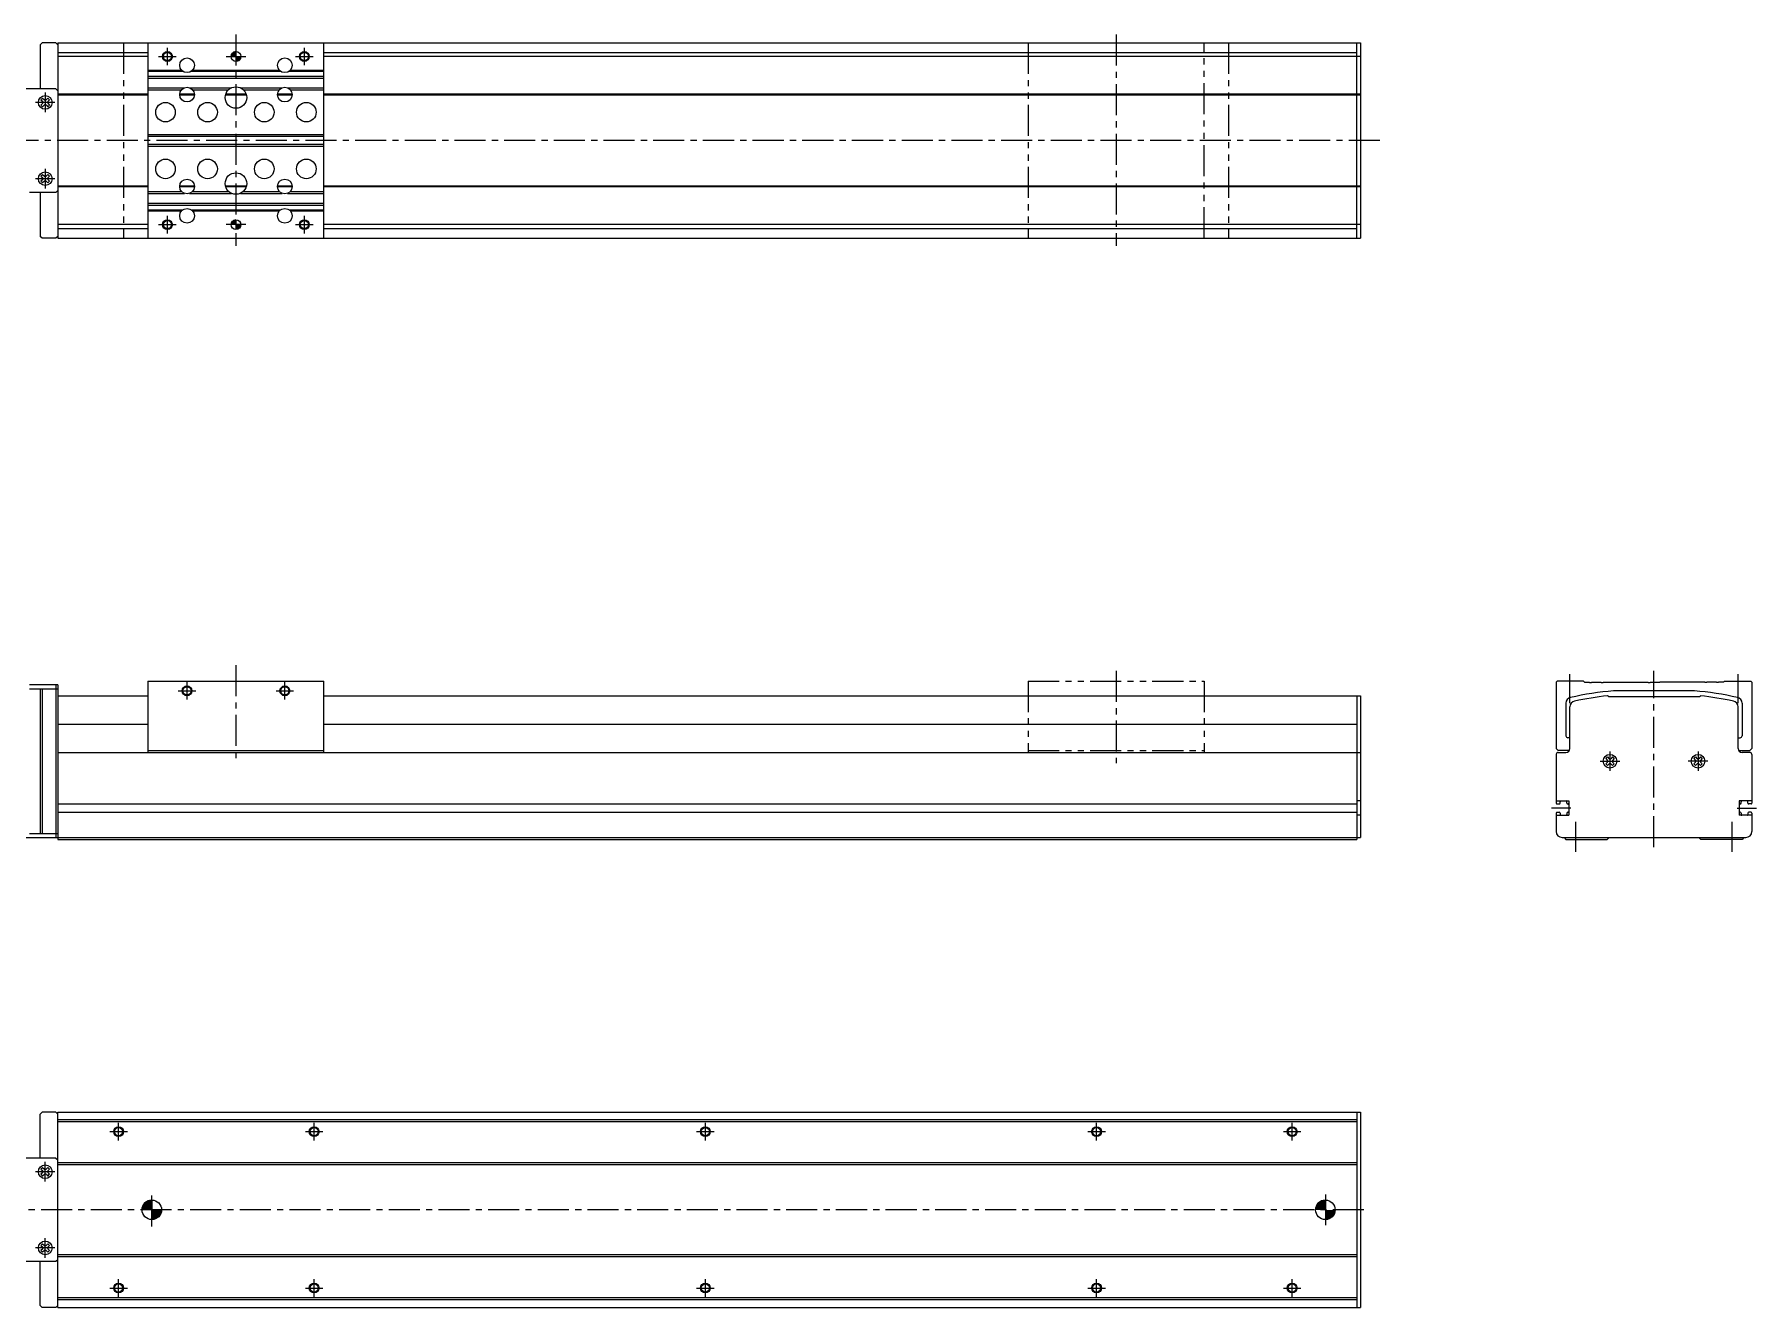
# Model space of a CAD drawing. Extents: x 0 to 1380, y -8 to 734.
# Drawn here: x 500 to 1380, y 39 to 691 of the extents above; entities that cross this region are included whole.
import ezdxf

# ---------------------------------------------------------------- set-up
doc = ezdxf.new("R2010")
doc.units = 0
doc.header["$LTSCALE"] = 0.5
doc.linetypes.add('CENTER', pattern=[50.8, 31.75, -6.35, 6.35, -6.35])
doc.linetypes.add('PHANTOM', pattern=[63.5, 31.75, -6.35, 6.35, -6.35, 6.35, -6.35])
for name, color, linetype in [('MSM_CENTER', 1, 'CENTER'), ('MSM_CONTINUOUS', 7, 'CONTINUOUS'), ('MSM_IMAGINARY', 6, 'PHANTOM'), ('MSM_NARROW', 5, 'CONTINUOUS')]:
    doc.layers.add(name, color=color, linetype=linetype)

# ---------------------------------------------------------------- blocks, each defined once
blk = doc.blocks.new('*U5')
at = {"layer": 'MSM_CONTINUOUS', "linetype": 'CONTINUOUS'}
for p, q in [((600.72, 680.75), (600.39, 679.5)), ((601.64, 681.67), (600.72, 680.75)), ((602.89, 682), (601.64, 681.67)), ((602.89, 681.67), (602.89, 682)), ((602.89, 681.67), (602.89, 680.75)), ((602.89, 680.75), (602.89, 679.5)), ((602.89, 679.5), (602.89, 678.25)), ((602.89, 678.25), (602.89, 677.33)), ((605.05, 678.25), (604.14, 677.33)), ((605.39, 679.5), (605.05, 678.25)), ((604.14, 677.33), (602.89, 677)), ((602.89, 677), (602.89, 677.33))]:
    blk.add_line(p, q, dxfattribs=at)
for points in [[(600.72, 680.75), (600.39, 679.5), (602.89, 679.5)], [(601.64, 681.67), (600.72, 680.75), (602.89, 680.75)], [(602.89, 682), (601.64, 681.67), (602.89, 681.67)], [(602.89, 679.5), (602.89, 678.25), (605.05, 678.25)], [(602.89, 678.25), (602.89, 677.33), (604.14, 677.33)]]:
    blk.add_solid(points, dxfattribs=at)
at = {"layer": 'MSM_CONTINUOUS', "linetype": 'CONTINUOUS', "extrusion": (0, 0, -1)}
for points in [[(-600.72, 680.75), (-602.89, 680.75), (-602.89, 679.5)], [(-601.64, 681.67), (-602.89, 681.67), (-602.89, 680.75)], [(-602.89, 679.5), (-605.39, 679.5), (-605.05, 678.25)], [(-602.89, 678.25), (-605.05, 678.25), (-604.14, 677.33)], [(-602.89, 677.33), (-604.14, 677.33), (-602.89, 677)]]:
    blk.add_solid(points, dxfattribs=at)
blk = doc.blocks.new('*U6')
at = {"layer": 'MSM_CONTINUOUS', "linetype": 'CONTINUOUS'}
for p, q in [((600.72, 594.75), (600.39, 593.5)), ((601.64, 595.67), (600.72, 594.75)), ((602.89, 596), (601.64, 595.67)), ((602.89, 595.67), (602.89, 596)), ((602.89, 595.67), (602.89, 594.75)), ((602.89, 594.75), (602.89, 593.5)), ((602.89, 593.5), (602.89, 592.25)), ((602.89, 592.25), (602.89, 591.33)), ((604.14, 591.33), (602.89, 591)), ((602.89, 591), (602.89, 591.33)), ((605.05, 592.25), (604.14, 591.33)), ((605.39, 593.5), (605.05, 592.25))]:
    blk.add_line(p, q, dxfattribs=at)
for points in [[(600.72, 594.75), (600.39, 593.5), (602.89, 593.5)], [(601.64, 595.67), (600.72, 594.75), (602.89, 594.75)], [(602.89, 596), (601.64, 595.67), (602.89, 595.67)], [(602.89, 593.5), (602.89, 592.25), (605.05, 592.25)], [(602.89, 592.25), (602.89, 591.33), (604.14, 591.33)]]:
    blk.add_solid(points, dxfattribs=at)
at = {"layer": 'MSM_CONTINUOUS', "linetype": 'CONTINUOUS', "extrusion": (0, 0, -1)}
for points in [[(-600.72, 594.75), (-602.89, 594.75), (-602.89, 593.5)], [(-601.64, 595.67), (-602.89, 595.67), (-602.89, 594.75)], [(-602.89, 593.5), (-605.39, 593.5), (-605.05, 592.25)], [(-602.89, 592.25), (-605.05, 592.25), (-604.14, 591.33)], [(-602.89, 591.33), (-604.14, 591.33), (-602.89, 591)]]:
    blk.add_solid(points, dxfattribs=at)
blk = doc.blocks.new('*U7')
at = {"layer": 'MSM_CONTINUOUS', "linetype": 'CONTINUOUS'}
for p, q in [((555.27, 91.41), (554.89, 89.5)), ((556.35, 93.04), (555.27, 91.41)), ((557.97, 94.12), (556.35, 93.04)), ((559.89, 94.5), (557.97, 94.12)), ((559.89, 94.12), (559.89, 94.5)), ((559.89, 94.12), (559.89, 93.04)), ((559.89, 93.04), (559.89, 91.41)), ((559.89, 91.41), (559.89, 89.5)), ((559.89, 89.5), (559.89, 87.59)), ((564.89, 89.5), (564.51, 87.59)), ((559.89, 87.59), (559.89, 85.96)), ((559.89, 85.96), (559.89, 84.88)), ((561.8, 84.88), (559.89, 84.5)), ((559.89, 84.5), (559.89, 84.88)), ((563.42, 85.96), (561.8, 84.88)), ((564.51, 87.59), (563.42, 85.96))]:
    blk.add_line(p, q, dxfattribs=at)
for points in [[(555.27, 91.41), (554.89, 89.5), (559.89, 89.5)], [(556.35, 93.04), (555.27, 91.41), (559.89, 91.41)], [(557.97, 94.12), (556.35, 93.04), (559.89, 93.04)], [(559.89, 94.5), (557.97, 94.12), (559.89, 94.12)], [(559.89, 89.5), (559.89, 87.59), (564.51, 87.59)], [(559.89, 87.59), (559.89, 85.96), (563.42, 85.96)], [(559.89, 85.96), (559.89, 84.88), (561.8, 84.88)]]:
    blk.add_solid(points, dxfattribs=at)
at = {"layer": 'MSM_CONTINUOUS', "linetype": 'CONTINUOUS', "extrusion": (0, 0, -1)}
for points in [[(-555.27, 91.41), (-559.89, 91.41), (-559.89, 89.5)], [(-556.35, 93.04), (-559.89, 93.04), (-559.89, 91.41)], [(-557.97, 94.12), (-559.89, 94.12), (-559.89, 93.04)], [(-559.89, 89.5), (-564.89, 89.5), (-564.51, 87.59)], [(-559.89, 87.59), (-564.51, 87.59), (-563.42, 85.96)], [(-559.89, 85.96), (-563.42, 85.96), (-561.8, 84.88)], [(-559.89, 84.88), (-561.8, 84.88), (-559.89, 84.5)]]:
    blk.add_solid(points, dxfattribs=at)
blk = doc.blocks.new('*U8')
at = {"layer": 'MSM_CONTINUOUS', "linetype": 'CONTINUOUS'}
for p, q in [((1155.27, 91.41), (1154.89, 89.5)), ((1156.35, 93.04), (1155.27, 91.41)), ((1157.97, 94.12), (1156.35, 93.04)), ((1159.89, 94.5), (1157.97, 94.12)), ((1159.89, 94.12), (1159.89, 94.5)), ((1159.89, 94.12), (1159.89, 93.04)), ((1159.89, 93.04), (1159.89, 91.41)), ((1159.89, 91.41), (1159.89, 89.5)), ((1159.89, 89.5), (1159.89, 87.59)), ((1164.89, 89.5), (1164.51, 87.59)), ((1159.89, 87.59), (1159.89, 85.96)), ((1159.89, 85.96), (1159.89, 84.88)), ((1161.8, 84.88), (1159.89, 84.5)), ((1159.89, 84.5), (1159.89, 84.88)), ((1163.42, 85.96), (1161.8, 84.88)), ((1164.51, 87.59), (1163.42, 85.96))]:
    blk.add_line(p, q, dxfattribs=at)
for points in [[(1155.27, 91.41), (1154.89, 89.5), (1159.89, 89.5)], [(1156.35, 93.04), (1155.27, 91.41), (1159.89, 91.41)], [(1157.97, 94.12), (1156.35, 93.04), (1159.89, 93.04)], [(1159.89, 94.5), (1157.97, 94.12), (1159.89, 94.12)], [(1159.89, 89.5), (1159.89, 87.59), (1164.51, 87.59)], [(1159.89, 87.59), (1159.89, 85.96), (1163.42, 85.96)], [(1159.89, 85.96), (1159.89, 84.88), (1161.8, 84.88)]]:
    blk.add_solid(points, dxfattribs=at)
at = {"layer": 'MSM_CONTINUOUS', "linetype": 'CONTINUOUS', "extrusion": (0, 0, -1)}
for points in [[(-1155.27, 91.41), (-1159.89, 91.41), (-1159.89, 89.5)], [(-1156.35, 93.04), (-1159.89, 93.04), (-1159.89, 91.41)], [(-1157.97, 94.12), (-1159.89, 94.12), (-1159.89, 93.04)], [(-1159.89, 89.5), (-1164.89, 89.5), (-1164.51, 87.59)], [(-1159.89, 87.59), (-1164.51, 87.59), (-1163.42, 85.96)], [(-1159.89, 85.96), (-1163.42, 85.96), (-1161.8, 84.88)], [(-1159.89, 84.88), (-1161.8, 84.88), (-1159.89, 84.5)]]:
    blk.add_solid(points, dxfattribs=at)

msp = doc.modelspace()

# ---------------------------------------------------------------- linework, layer by layer
at = {"layer": 'MSM_CENTER'}
for p, q in [((602.89, 690.79), (602.89, 582.59)), ((1052.89, 690.79), (1052.89, 582.59)), ((563.39, 679.5), (572.39, 679.5)), ((567.89, 675), (567.89, 684)), ((597.85, 679.5), (607.93, 679.5)), ((633.39, 679.5), (642.39, 679.5)), ((637.89, 675), (637.89, 684)), ((505.39, 661), (505.39, 651)), ((510.39, 656), (500.39, 656)), ((1187.74, 636.5), (414.3, 636.5)), ((510.39, 617), (500.39, 617)), ((505.39, 622), (505.39, 612)), ((563.39, 593.5), (572.39, 593.5)), ((567.89, 589), (567.89, 598)), ((607.93, 593.5), (597.85, 593.5)), ((633.39, 593.5), (642.39, 593.5)), ((637.89, 589), (637.89, 598)), ((602.89, 368.15), (602.89, 318.54)), ((1052.89, 365.2), (1052.89, 318.05)), ((1284.89, 348.74), (1284.89, 363.49)), ((1327.89, 275.08), (1327.89, 365.19)), ((1370.89, 348.74), (1370.89, 363.49)), ((573.39, 355), (582.39, 355)), ((577.89, 350.5), (577.89, 359.5)), ((623.39, 355), (632.39, 355)), ((627.89, 350.5), (627.89, 359.5)), ((1300.39, 319), (1310.39, 319)), ((1305.39, 324), (1305.39, 314)), ((1355.39, 319), (1345.39, 319)), ((1350.39, 324), (1350.39, 314)), ((1285.3, 295), (1275.45, 295)), ((1370.47, 295), (1380.32, 295)), ((1287.89, 272.68), (1287.89, 288.07)), ((1367.89, 272.68), (1367.89, 288.07)), ((542.89, 125), (542.89, 134)), ((642.89, 125), (642.89, 134)), ((842.89, 125), (842.89, 134)), ((1042.89, 125), (1042.89, 134)), ((1142.89, 125), (1142.89, 134)), ((538.39, 129.5), (547.39, 129.5)), ((638.39, 129.5), (647.39, 129.5)), ((838.39, 129.5), (847.39, 129.5)), ((1038.39, 129.5), (1047.39, 129.5)), ((1138.39, 129.5), (1147.39, 129.5)), ((510.39, 109), (500.39, 109)), ((505.39, 104), (505.39, 114)), ((559.89, 80.94), (559.89, 98.06)), ((1159.89, 97.3), (1159.89, 81.7)), ((1179.54, 89.5), (414.05, 89.5)), ((505.39, 65), (505.39, 75)), ((510.39, 70), (500.39, 70)), ((542.89, 45), (542.89, 54)), ((642.89, 45), (642.89, 54)), ((842.89, 45), (842.89, 54)), ((1042.89, 45), (1042.89, 54)), ((1142.89, 45), (1142.89, 54)), ((538.39, 49.5), (547.39, 49.5)), ((638.39, 49.5), (647.39, 49.5)), ((838.39, 49.5), (847.39, 49.5)), ((1038.39, 49.5), (1047.39, 49.5)), ((1138.39, 49.5), (1147.39, 49.5))]:
    msp.add_line(p, q, dxfattribs=at)
at = {"layer": 'MSM_CONTINUOUS'}
for p, q in [((502.89, 685.5), (503.89, 686.5)), ((502.89, 685.5), (502.89, 663)), ((510.89, 686.5), (503.89, 686.5)), ((510.89, 686.5), (511.89, 685.5)), ((511.89, 686.5), (1177.89, 686.5)), ((511.89, 686.5), (511.89, 586.5)), ((511.89, 681.5), (557.89, 681.5)), ((557.89, 679.5), (511.89, 679.5)), ((557.89, 686.5), (557.89, 586.5)), ((647.89, 586.5), (647.89, 686.5)), ((647.89, 681.5), (1175.89, 681.5)), ((1177.89, 679.5), (647.89, 679.5)), ((1175.89, 586.5), (1175.89, 686.5)), ((1177.89, 686.5), (1177.89, 586.5)), ((557.89, 672.5), (575.09, 672.5)), ((557.89, 672), (575.64, 672)), ((557.89, 669.5), (647.89, 669.5)), ((580.14, 672), (625.64, 672)), ((580.68, 672.5), (625.09, 672.5)), ((630.14, 672), (647.89, 672)), ((630.68, 672.5), (647.89, 672.5)), ((510.89, 663), (418.89, 663)), ((510.89, 663), (511.89, 662)), ((557.89, 668.5), (647.89, 668.5)), ((557.89, 663.5), (576.54, 663.5)), ((557.89, 662.5), (575.09, 662.5)), ((579.23, 663.5), (600.59, 663.5)), ((580.68, 662.5), (599.11, 662.5)), ((605.18, 663.5), (626.54, 663.5)), ((606.66, 662.5), (625.09, 662.5)), ((629.23, 663.5), (647.89, 663.5)), ((630.68, 662.5), (647.89, 662.5)), ((503.19, 657.33), (504.06, 658.19)), ((503.19, 657.33), (504.1, 656.42)), ((504.1, 655.58), (503.19, 654.67)), ((503.19, 654.67), (504.06, 653.81)), ((504.06, 658.19), (504.97, 657.28)), ((504.97, 654.72), (504.06, 653.81)), ((506.72, 658.19), (505.81, 657.28)), ((505.81, 654.72), (506.72, 653.81)), ((507.58, 657.33), (506.67, 656.42)), ((506.67, 655.58), (507.58, 654.67)), ((506.72, 658.19), (507.58, 657.33)), ((506.72, 653.81), (507.58, 654.67)), ((557.89, 660.2), (511.89, 660.2)), ((557.89, 659.8), (511.89, 659.8)), ((581.63, 660.2), (574.14, 660.2)), ((581.63, 659.8), (574.14, 659.8)), ((608.23, 659.8), (597.54, 659.8)), ((608.12, 660.2), (597.66, 660.2)), ((631.63, 660.2), (624.14, 660.2)), ((631.63, 659.8), (624.14, 659.8)), ((1177.89, 660.2), (647.89, 660.2)), ((1177.89, 659.8), (647.89, 659.8)), ((647.89, 639.5), (557.89, 639.5)), ((647.89, 638.5), (557.89, 638.5)), ((647.89, 634.5), (557.89, 634.5)), ((647.89, 633.5), (557.89, 633.5)), ((503.19, 618.33), (504.06, 619.19)), ((503.19, 618.33), (504.1, 617.42)), ((504.1, 616.58), (503.19, 615.67)), ((504.06, 619.19), (504.97, 618.28)), ((506.72, 619.19), (505.81, 618.28)), ((507.58, 618.33), (506.67, 617.42)), ((506.67, 616.58), (507.58, 615.67)), ((506.72, 619.19), (507.58, 618.33)), ((510.89, 610), (497.39, 610)), ((502.89, 610), (502.89, 587.5)), ((503.19, 615.67), (504.06, 614.81)), ((504.97, 615.72), (504.06, 614.81)), ((505.81, 615.72), (506.72, 614.81)), ((506.72, 614.81), (507.58, 615.67)), ((510.89, 610), (511.89, 611)), ((557.89, 613.2), (511.89, 613.2)), ((557.89, 612.8), (511.89, 612.8)), ((557.89, 610.5), (575.09, 610.5)), ((557.89, 609.5), (576.54, 609.5)), ((581.63, 613.2), (574.14, 613.2)), ((581.63, 612.8), (574.14, 612.8)), ((579.23, 609.5), (600.59, 609.5)), ((580.68, 610.5), (599.11, 610.5)), ((608.23, 613.2), (597.54, 613.2)), ((608.12, 612.8), (597.66, 612.8)), ((605.18, 609.5), (626.54, 609.5)), ((606.66, 610.5), (625.09, 610.5)), ((631.63, 613.2), (624.14, 613.2)), ((631.63, 612.8), (624.14, 612.8)), ((629.23, 609.5), (647.89, 609.5)), ((630.68, 610.5), (647.89, 610.5)), ((1177.89, 613.2), (647.89, 613.2)), ((1177.89, 612.8), (647.89, 612.8)), ((557.89, 604.5), (647.89, 604.5)), ((557.89, 603.5), (647.89, 603.5)), ((557.89, 601), (575.64, 601)), ((557.89, 600.5), (575.09, 600.5)), ((580.14, 601), (625.64, 601)), ((580.68, 600.5), (625.09, 600.5)), ((630.14, 601), (647.89, 601)), ((630.68, 600.5), (647.89, 600.5)), ((557.89, 593.5), (511.89, 593.5)), ((511.89, 591.5), (557.89, 591.5)), ((1177.89, 593.5), (647.89, 593.5)), ((647.89, 591.5), (1175.89, 591.5)), ((503.89, 586.5), (502.89, 587.5)), ((510.89, 586.5), (503.89, 586.5)), ((511.89, 587.5), (510.89, 586.5)), ((511.89, 586.5), (1177.89, 586.5)), ((511.89, 358), (497.39, 358)), ((497.39, 356), (511.89, 356)), ((502.89, 356), (502.89, 282)), ((503.89, 356), (503.89, 282)), ((510.89, 358), (510.89, 280)), ((511.89, 358), (511.89, 279)), ((511.89, 352.5), (557.89, 352.5)), ((557.89, 360), (557.89, 323.5)), ((557.89, 360), (647.89, 360)), ((647.89, 323.5), (647.89, 360)), ((647.89, 352.5), (1177.89, 352.5)), ((1175.89, 352.5), (1175.89, 279)), ((1177.89, 352.5), (1177.89, 280)), ((1277.89, 359.5), (1278.39, 360)), ((1277.89, 359.5), (1277.89, 325.5)), ((1291.89, 360), (1278.39, 360)), ((1291.89, 360), (1292.39, 359.5)), ((1292.39, 359.5), (1294.89, 359.5)), ((1294.89, 359.5), (1294.89, 359.2)), ((1294.89, 359.2), (1295.89, 359.2)), ((1295.89, 359.5), (1300.89, 359.5)), ((1295.89, 359.5), (1295.89, 359.2)), ((1300.89, 359.5), (1300.89, 359.2)), ((1300.89, 359.2), (1301.89, 359.2)), ((1301.89, 359.5), (1324.89, 359.5)), ((1301.89, 359.5), (1301.89, 359.2)), ((1304.58, 352.1), (1304.18, 352.5)), ((1348.52, 355), (1307.25, 355)), ((1324.89, 359.5), (1324.89, 359.2)), ((1324.89, 359.2), (1325.89, 359.2)), ((1325.89, 359.5), (1325.89, 359.2)), ((1325.89, 359.5), (1329.89, 359.5)), ((1329.89, 359.5), (1329.89, 359.2)), ((1330.89, 359.2), (1329.89, 359.2)), ((1353.89, 359.5), (1330.89, 359.5)), ((1330.89, 359.5), (1330.89, 359.2)), ((1351.19, 352.1), (1351.59, 352.5)), ((1353.89, 359.5), (1353.89, 359.2)), ((1354.89, 359.2), (1353.89, 359.2)), ((1359.89, 359.5), (1354.89, 359.5)), ((1354.89, 359.5), (1354.89, 359.2)), ((1359.89, 359.5), (1359.89, 359.2)), ((1360.89, 359.2), (1359.89, 359.2)), ((1360.89, 359.5), (1360.89, 359.2)), ((1363.39, 359.5), (1360.89, 359.5)), ((1363.89, 360), (1363.39, 359.5)), ((1363.89, 360), (1377.39, 360)), ((1377.89, 359.5), (1377.39, 360)), ((1377.89, 359.5), (1377.89, 325.5)), ((1282.89, 348.67), (1282.89, 332)), ((1284.89, 325.5), (1284.89, 346.81)), ((1304.58, 352.1), (1351.19, 352.1)), ((1370.89, 325.5), (1370.89, 346.81)), ((1372.89, 348.67), (1372.89, 332)), ((511.89, 338), (557.89, 338)), ((647.89, 338), (1175.89, 338)), ((1284.89, 331), (1283.89, 331)), ((1370.89, 331), (1371.89, 331)), ((511.89, 323.5), (1177.89, 323.5)), ((557.89, 324.5), (647.89, 324.5)), ((1277.89, 325.5), (1278.89, 324.5)), ((1277.89, 322.5), (1277.89, 297.55)), ((1284.62, 324.5), (1278.89, 324.5)), ((1278.89, 323.5), (1282.89, 323.5)), ((1303.19, 320.33), (1304.06, 321.19)), ((1303.19, 320.33), (1304.1, 319.42)), ((1304.1, 318.58), (1303.19, 317.67)), ((1303.19, 317.67), (1304.06, 316.81)), ((1304.06, 321.19), (1304.97, 320.28)), ((1304.97, 317.72), (1304.06, 316.81)), ((1306.72, 321.19), (1305.81, 320.28)), ((1305.81, 317.72), (1306.72, 316.81)), ((1307.58, 320.33), (1306.67, 319.42)), ((1306.67, 318.58), (1307.58, 317.67)), ((1306.72, 321.19), (1307.58, 320.33)), ((1306.72, 316.81), (1307.58, 317.67)), ((1349.06, 321.19), (1348.19, 320.33)), ((1348.19, 320.33), (1349.1, 319.42)), ((1349.1, 318.58), (1348.19, 317.67)), ((1349.06, 316.81), (1348.19, 317.67)), ((1349.06, 321.19), (1349.97, 320.28)), ((1349.97, 317.72), (1349.06, 316.81)), ((1351.72, 321.19), (1350.81, 320.28)), ((1350.81, 317.72), (1351.72, 316.81)), ((1352.58, 320.33), (1351.67, 319.42)), ((1351.67, 318.58), (1352.58, 317.67)), ((1352.58, 320.33), (1351.72, 321.19)), ((1352.58, 317.67), (1351.72, 316.81)), ((1371.15, 324.5), (1376.89, 324.5)), ((1376.89, 323.5), (1372.89, 323.5)), ((1377.89, 325.5), (1376.89, 324.5)), ((1377.89, 322.5), (1377.89, 297.55)), ((511.89, 297.15), (1175.89, 297.15)), ((511.89, 292.85), (1175.89, 292.85)), ((1177.89, 298.65), (1175.89, 298.65)), ((1177.89, 291.35), (1175.89, 291.35)), ((1277.89, 298.65), (1284.39, 298.65)), ((1277.89, 292.45), (1277.89, 283)), ((1277.89, 291.35), (1284.39, 291.35)), ((1278.29, 297.15), (1279.49, 297.15)), ((1278.29, 292.85), (1279.49, 292.85)), ((1279.89, 297.55), (1279.89, 298.25)), ((1279.89, 292.45), (1279.89, 291.75)), ((1283.39, 297.55), (1283.39, 298.25)), ((1283.39, 292.45), (1283.39, 291.75)), ((1283.79, 297.15), (1283.99, 297.15)), ((1283.79, 292.85), (1283.99, 292.85)), ((1284.39, 298.65), (1284.39, 291.35)), ((1371.39, 298.65), (1371.39, 291.35)), ((1377.89, 298.65), (1371.39, 298.65)), ((1377.89, 291.35), (1371.39, 291.35)), ((1371.99, 297.15), (1371.79, 297.15)), ((1371.99, 292.85), (1371.79, 292.85)), ((1372.39, 297.55), (1372.39, 298.25)), ((1372.39, 292.45), (1372.39, 291.75)), ((1375.89, 297.55), (1375.89, 298.25)), ((1375.89, 292.45), (1375.89, 291.75)), ((1377.49, 297.15), (1376.29, 297.15)), ((1377.49, 292.85), (1376.29, 292.85)), ((1377.89, 292.45), (1377.89, 283)), ((497.39, 282), (511.89, 282)), ((417.89, 280), (1177.89, 280)), ((511.89, 279), (1175.89, 279)), ((1280.89, 280), (1374.89, 280)), ((1281.89, 280), (1282.89, 279)), ((1282.89, 279), (1303.89, 279)), ((1303.89, 279), (1304.89, 280)), ((1351.89, 279), (1350.89, 280)), ((1372.89, 279), (1351.89, 279)), ((1373.89, 280), (1372.89, 279)), ((503.89, 139.5), (502.89, 138.5)), ((502.89, 116), (502.89, 138.5)), ((510.89, 139.5), (503.89, 139.5)), ((510.89, 139.5), (511.89, 138.5)), ((511.89, 139.5), (1177.89, 139.5)), ((511.89, 39.5), (511.89, 139.5)), ((1175.89, 135.5), (511.89, 135.5)), ((1175.89, 134.5), (511.89, 134.5)), ((1175.89, 139.5), (1175.89, 39.5)), ((1177.89, 139.5), (1177.89, 39.5)), ((510.89, 116), (418.89, 116)), ((510.89, 116), (511.89, 115)), ((503.19, 110.33), (504.06, 111.19)), ((503.19, 110.33), (504.1, 109.42)), ((504.1, 108.58), (503.19, 107.67)), ((503.19, 107.67), (504.06, 106.81)), ((504.06, 111.19), (504.97, 110.28)), ((504.97, 107.72), (504.06, 106.81)), ((506.72, 111.19), (505.81, 110.28)), ((505.81, 107.72), (506.72, 106.81)), ((507.58, 110.33), (506.67, 109.42)), ((506.67, 108.58), (507.58, 107.67)), ((506.72, 111.19), (507.58, 110.33)), ((506.72, 106.81), (507.58, 107.67)), ((1175.89, 113.5), (511.89, 113.5)), ((1175.89, 112.5), (511.89, 112.5)), ((503.19, 71.33), (504.06, 72.19)), ((503.19, 71.33), (504.1, 70.42)), ((504.06, 72.19), (504.97, 71.28)), ((506.72, 72.19), (505.81, 71.28)), ((507.58, 71.33), (506.67, 70.42)), ((506.72, 72.19), (507.58, 71.33)), ((510.89, 63), (418.89, 63)), ((502.89, 40.5), (502.89, 63)), ((504.1, 69.58), (503.19, 68.67)), ((503.19, 68.67), (504.06, 67.81)), ((504.97, 68.72), (504.06, 67.81)), ((505.81, 68.72), (506.72, 67.81)), ((506.67, 69.58), (507.58, 68.67)), ((506.72, 67.81), (507.58, 68.67)), ((511.89, 64), (510.89, 63)), ((1175.89, 66.5), (511.89, 66.5)), ((1175.89, 65.5), (511.89, 65.5)), ((1175.89, 44.5), (511.89, 44.5)), ((503.89, 39.5), (502.89, 40.5)), ((510.89, 39.5), (503.89, 39.5)), ((510.89, 39.5), (511.89, 40.5)), ((1175.89, 43.5), (511.89, 43.5)), ((511.89, 39.5), (1177.89, 39.5))]:
    msp.add_line(p, q, dxfattribs=at)
for centre, radius in [((567.89, 679.5), 2.07), ((577.89, 675), 3.75), ((602.89, 679.5), 2.5), ((627.89, 675), 3.75), ((637.89, 679.5), 2.07), ((577.89, 660), 3.75), ((602.89, 658.5), 5.5), ((627.89, 660), 3.75), ((505.39, 656), 3.5), ((566.89, 651), 5), ((588.39, 651), 5), ((617.39, 651), 5), ((638.89, 651), 5), ((566.89, 622), 5), ((588.39, 622), 5), ((617.39, 622), 5), ((638.89, 622), 5), ((505.39, 617), 3.5), ((577.89, 613), 3.75), ((602.89, 614.5), 5.5), ((627.89, 613), 3.75), ((577.89, 598), 3.75), ((627.89, 598), 3.75), ((567.89, 593.5), 2.07), ((602.89, 593.5), 2.5), ((637.89, 593.5), 2.07), ((577.89, 355), 2.07), ((627.89, 355), 2.07), ((1305.39, 319), 3.5), ((1350.39, 319), 3.5), ((542.89, 129.5), 2.07), ((642.89, 129.5), 2.07), ((842.89, 129.5), 2.07), ((1042.89, 129.5), 2.07), ((1142.89, 129.5), 2.07), ((505.39, 109), 3.5), ((559.89, 89.5), 5), ((1159.89, 89.5), 5), ((505.39, 70), 3.5), ((542.89, 49.5), 2.07), ((642.89, 49.5), 2.07), ((842.89, 49.5), 2.07), ((1042.89, 49.5), 2.07), ((1142.89, 49.5), 2.07)]:
    msp.add_circle(centre, radius, dxfattribs=at)
for centre, radius, start, end in [((503.68, 656), 0.593, 315.00875, 44.99932), ((505.39, 657.7), 0.593, 225.00885, 314.99484), ((505.39, 654.3), 0.593, 44.99625, 134.99555), ((507.09, 656), 0.593, 135.00096, 224.99535), ((503.68, 617), 0.593, 315.00875, 44.99932), ((505.39, 618.7), 0.593, 225.00885, 314.99484), ((507.09, 617), 0.593, 135.00096, 224.99535), ((505.39, 615.3), 0.593, 44.99625, 134.99555), ((1321.29, 191.1), 164.5, 94.89511, 102.66176), ((1327.89, 153.91), 200, 96.80633, 101.71513), ((1334.49, 191.1), 164.5, 77.33824, 85.10489), ((1327.89, 153.91), 200, 78.28487, 83.19367), ((1285.89, 348.67), 3, 102.66176, 180), ((1287.89, 346.81), 3, 101.71513, 180), ((1367.89, 346.81), 3, 0, 78.28487), ((1369.89, 348.67), 3, 0, 77.33824), ((1283.89, 332), 1, 180, 270), ((1371.89, 332), 1, 270, 0), ((1278.89, 322.5), 1, 90, 180), ((1282.89, 325.5), 2, 270, 0), ((1303.68, 319), 0.593, 315.00875, 44.99932), ((1305.39, 320.7), 0.593, 225.00885, 314.99484), ((1305.39, 317.3), 0.593, 44.99625, 134.99555), ((1307.09, 319), 0.593, 135.00096, 224.99535), ((1348.68, 319), 0.593, 315.00465, 44.99904), ((1350.39, 320.7), 0.593, 225.00516, 314.99115), ((1350.39, 317.3), 0.593, 45.00445, 135.00375), ((1352.09, 319), 0.593, 135.00068, 224.99125), ((1372.89, 325.5), 2, 180, 270), ((1376.89, 322.5), 1, 0, 90), ((1278.29, 297.55), 0.4, 180, 270), ((1278.29, 292.45), 0.4, 90, 180), ((1279.49, 297.55), 0.4, 270, 0), ((1279.49, 292.45), 0.4, 0, 90), ((1280.29, 298.25), 0.4, 90, 180), ((1280.29, 291.75), 0.4, 180, 270), ((1282.99, 298.25), 0.4, 0, 90), ((1282.99, 291.75), 0.4, 270, 0), ((1283.79, 297.55), 0.4, 180, 270), ((1283.79, 292.45), 0.4, 90, 180), ((1283.99, 296.75), 0.4, 0, 90), ((1283.99, 293.25), 0.4, 270, 0), ((1371.79, 296.75), 0.4, 90, 180), ((1371.79, 293.25), 0.4, 180, 270), ((1371.99, 297.55), 0.4, 270, 0), ((1371.99, 292.45), 0.4, 0, 90), ((1372.79, 298.25), 0.4, 90, 180), ((1372.79, 291.75), 0.4, 180, 270), ((1375.49, 298.25), 0.4, 0, 90), ((1375.49, 291.75), 0.4, 270, 0), ((1376.29, 297.55), 0.4, 180, 270), ((1376.29, 292.45), 0.4, 90, 180), ((1377.49, 297.55), 0.4, 270, 0), ((1377.49, 292.45), 0.4, 0, 90), ((1280.89, 283), 3, 180, 270), ((1374.89, 283), 3, 270, 0), ((503.68, 109), 0.593, 315.00875, 44.99932), ((505.39, 110.7), 0.593, 225.00885, 314.99484), ((505.39, 107.3), 0.593, 44.99625, 134.99555), ((507.09, 109), 0.593, 135.00096, 224.99535), ((505.39, 71.7), 0.593, 225.00885, 314.99484), ((503.68, 70), 0.593, 315.00875, 44.99932), ((505.39, 68.3), 0.593, 44.99625, 134.99555), ((507.09, 70), 0.593, 135.00096, 224.99535)]:
    msp.add_arc(centre, radius, start, end, dxfattribs=at)
at = {"layer": 'MSM_IMAGINARY'}
for p, q in [((545.39, 686.5), (545.39, 586.5)), ((1007.89, 686.5), (1007.89, 586.5)), ((1097.89, 586.5), (1097.89, 686.5)), ((1110.39, 686.5), (1110.39, 586.5)), ((1007.89, 360), (1007.89, 323.5)), ((1007.89, 360), (1097.89, 360)), ((1097.89, 360), (1097.89, 323.5)), ((1007.89, 324.5), (1097.89, 324.5))]:
    msp.add_line(p, q, dxfattribs=at)
at = {"layer": 'MSM_NARROW'}
for centre in [(567.89, 679.5), (637.89, 679.5), (567.89, 593.5), (637.89, 593.5), (577.89, 355), (627.89, 355), (542.89, 129.5), (642.89, 129.5), (842.89, 129.5), (1042.89, 129.5), (1142.89, 129.5), (542.89, 49.5), (642.89, 49.5), (842.89, 49.5), (1042.89, 49.5), (1142.89, 49.5)]:
    msp.add_circle(centre, 2.5, dxfattribs=at)

# ---------------------------------------------------------------- block references
at = {"layer": 'MSM_CONTINUOUS', "linetype": 'CONTINUOUS'}
for name in ['*U5', '*U6', '*U7', '*U8']:
    msp.add_blockref(name, (0, 0), dxfattribs=at)

doc.saveas('drawing.dxf')
